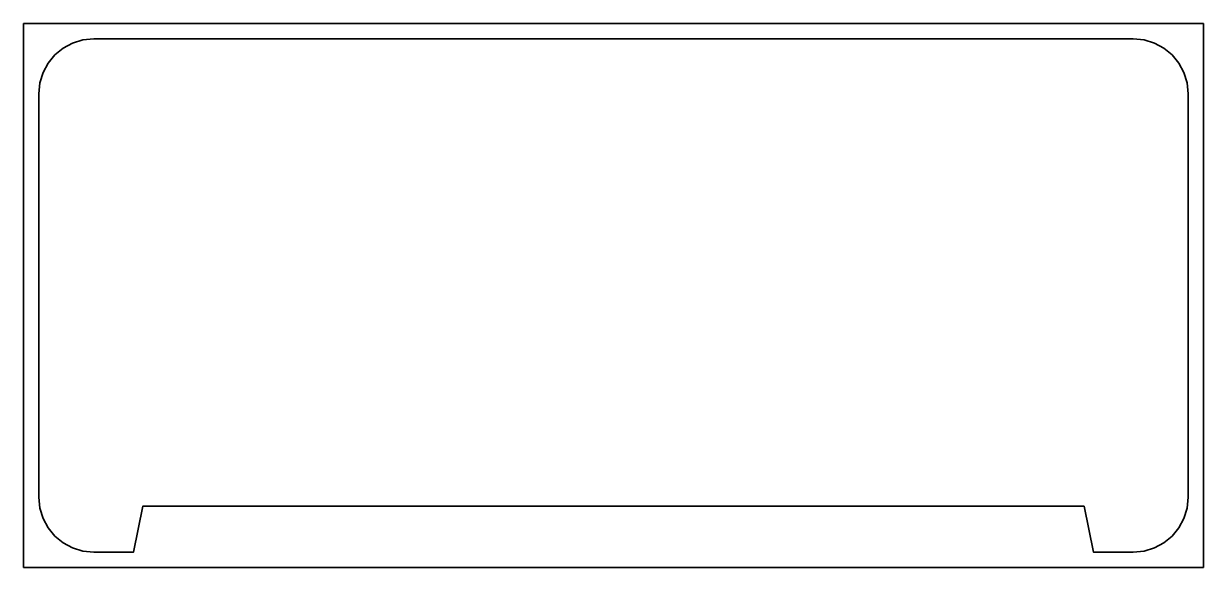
# Model space of a CAD drawing. Header units: millimetres. Extents: x -88 to 298, y 60 to 238.
import ezdxf

# ---------------------------------------------------------------- set-up
doc = ezdxf.new("R2010")
doc.units = ezdxf.units.MM
doc.header["$MEASUREMENT"] = 0
doc.layers.get('0').update_dxf_attribs({"lineweight": 0})
doc.layers.add('Safety', color=7, linetype='Continuous', lineweight=0)

msp = doc.modelspace()

# ---------------------------------------------------------------- linework, layer by layer
at = {"color": 250, "lineweight": 35, "true_color": 0x1d1d1b}
msp.add_lwpolyline([(259.43, 79.7), (262.43, 64.7), (275.43, 64.7), (279.06, 65.06), (282.44, 66.11), (285.5, 67.77), (288.16, 69.97), (290.36, 72.63), (292.02, 75.69), (293.07, 79.07), (293.43, 82.7), (293.43, 214.7), (293.07, 218.32), (292.02, 221.7), (290.36, 224.76), (288.16, 227.42), (285.5, 229.62), (282.44, 231.28), (279.06, 232.33), (275.43, 232.7), (-64.82, 232.7), (-68.45, 232.33), (-71.83, 231.28), (-74.89, 229.62), (-77.55, 227.42), (-79.75, 224.76), (-81.41, 221.7), (-82.46, 218.32), (-82.82, 214.7), (-82.82, 82.7), (-82.46, 79.07), (-81.41, 75.69), (-79.75, 72.63), (-77.55, 69.97), (-74.89, 67.77), (-71.83, 66.11), (-68.45, 65.06), (-64.82, 64.7), (-51.82, 64.7), (-48.82, 79.7)], close=True, dxfattribs=at)
at = {"layer": 'Safety', "color": 250, "lineweight": 35, "true_color": 0x1d1d1b}
msp.add_lwpolyline([(298.43, 59.7), (-87.82, 59.7), (-87.82, 237.7), (298.43, 237.7)], close=True, dxfattribs=at)

doc.saveas('drawing.dxf')
